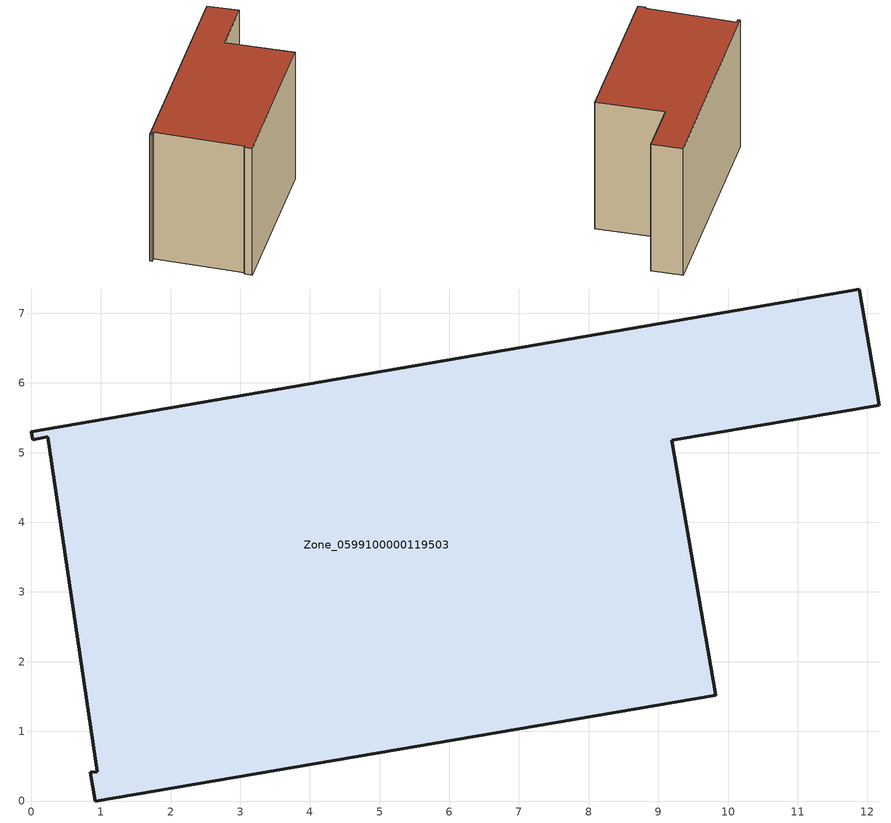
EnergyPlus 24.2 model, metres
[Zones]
Zone_0599100000119503
 floor ground (C_G): 0.02,5.18 0,5.3 11.88,7.35 12.17,5.68 9.19,5.18 9.82,1.52 0.92,0 0.85,0.41 0.95,0.42 0.24,5.23 z0
 wall outside (C_F): 0.92,0 9.82,1.52 9.19,5.18 12.17,5.68 11.88,7.35 0,5.3 0.02,5.18 0.24,5.23 0.95,0.42 0.85,0.41 0.92,0 z0:7.79
 roof outside (C_R): 0.24,5.23 0.95,0.42 0.85,0.41 0.92,0 9.82,1.52 9.19,5.18 12.17,5.68 11.88,7.35 0,5.3 0.02,5.18 z7.79
[BUILDING]
Pand.0599100000119503: North Axis=0; Terrain=City; Loads Convergence Tolerance Value=0.04; Temperature Convergence Tolerance Value=0.4; Solar Distribution=FullExterior; Maximum Number of Warmup Days=25; Minimum Number of Warmup Days=1
[Site:Location]
Rotterdam.The.Hague.AP_ZH_NLD Design_Conditions: Latitude=51.96; Longitude=4.45; Time Zone=1; Elevation=-4.5
[SITE:GROUNDTEMPERATURE:BUILDINGSURFACE]
18, 18, 18, 18, 18, 18, 18, 18, 18, 18, 18, 18
[MATERIAL] Thermal Absorptance=0.9; Solar Absorptance=0.7; Visible Absorptance=0.7
Name | Roughness | Thickness | Conductivity | Density | Specific Heat
G.TI.1975-1991 | MediumSmooth | 0.15 | 0.288461 | 540 | 1210
F.TI.1975-1991 | Rough | 0.3 | 0.230769 | 1920 | 840
R.TI.1975-1991 | MediumRough | 0.2 | 0.153846 | 1500 | 1000
[CONSTRUCTION]
C_G: G.TI.1975-1991
C_F: F.TI.1975-1991
C_R: R.TI.1975-1991
[ZONE]
Zone_0599100000119503: Type=1; Multiplier=1; Ceiling Height=Autocalculate; Volume=Autocalculate; Floor Area=autocalculate; Part of Total Floor Area=Yes
[ZONEINFILTRATION:DESIGNFLOWRATE]
Infil_Zone_0599100000119503: Zone or ZoneList or Space or SpaceList=Zone_0599100000119503; Schedule=AlwaysOn; Design Flow Rate Calculation Method=Flow/Area; Flow Rate per Floor Area=0.003; Constant Term Coefficient=1; Temperature Term Coefficient=0; Velocity Term Coefficient=0; Velocity Squared Term Coefficient=0
[HVACTEMPLATE:ZONE:IDEALLOADSAIRSYSTEM]
Zone_0599100000119503: Maximum Heating Supply Air Temperature=50; Minimum Cooling Supply Air Temperature=13; Maximum Heating Supply Air Humidity Ratio=0.0156; Minimum Cooling Supply Air Humidity Ratio=0.0077; Heating Limit=NoLimit; Cooling Limit=NoLimit; Dehumidification Control Type=ConstantSensibleHeatRatio; Cooling Sensible Heat Ratio=0.7; Dehumidification Setpoint=60; Humidification Control Type=None; Humidification Setpoint=30; Outdoor Air Method=None; Outdoor Air Flow Rate per Person=0.00944; Outdoor Air Flow Rate per Zone Floor Area=0; Outdoor Air Flow Rate per Zone=0; Demand Controlled Ventilation Type=None; Outdoor Air Economizer Type=NoEconomizer; Heat Recovery Type=None; Sensible Heat Recovery Effectiveness=0.7; Latent Heat Recovery Effectiveness=0.65
[ZONECONTROL:THERMOSTAT]
ThermostatControl_Zone_0599100000119503: Zone or ZoneList=Zone_0599100000119503; Control Type Schedule=DualSetpointControlType; Control 1=Thermostat_Zone_0599100000119503; Temperature Difference Between Cutout And Setpoint=0
[THERMOSTATSETPOINT:DUALSETPOINT]
Thermostat_Zone_0599100000119503: Heating Setpoint Temperature Schedule=HeatingSetpoint_Zone_0599100000119503; Cooling Setpoint Temperature Schedule=CoolingSetpoint_Zone_0599100000119503
[SCHEDULE:COMPACT]
HeatingSetpoint_Zone_0599100000119503: Through: 12/31, For: AllDays, Until: 24:00, 21
CoolingSetpoint_Zone_0599100000119503: Through: 12/31, For: AllDays, Until: 24:00, 24
DualSetpointControlType: Through: 12/31, For: AllDays, Until: 24:00, 4
AlwaysOn: Through: 12/31, For: AllDays, Until: 24:00, 1
